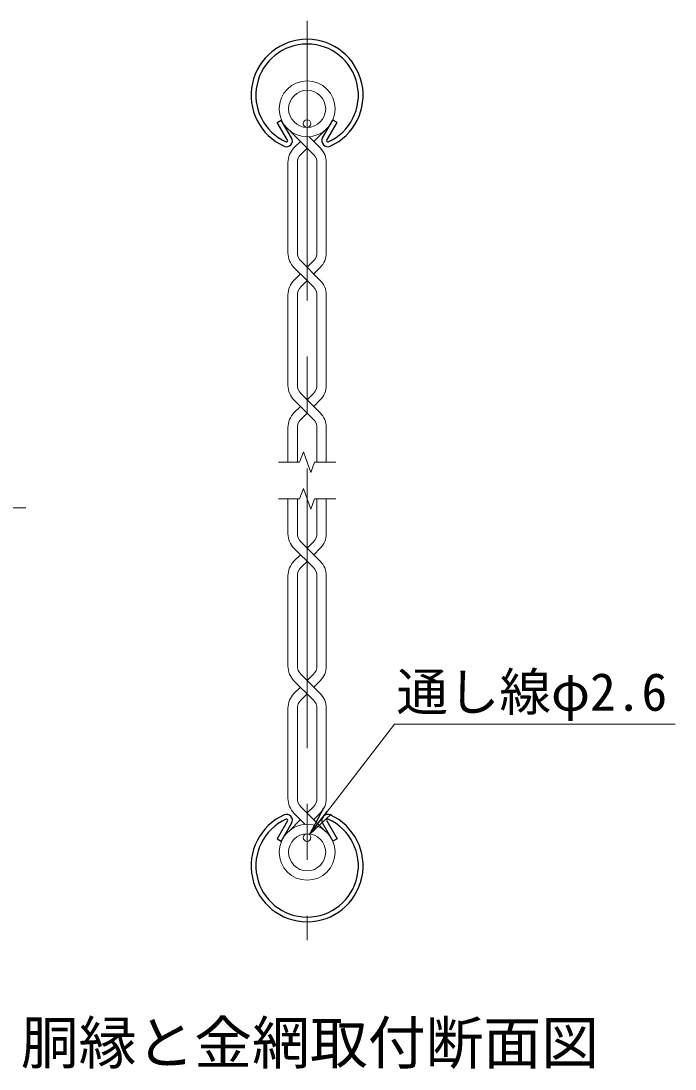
# Model space of a CAD drawing. Units: millimetres, scale not verified. Extents: x -10499 to 10501, y -7424 to 7426.
# Drawn here: x 25 to 2252, y 839 to 4409 of the extents above; entities that cross this region are included whole.
import ezdxf
from ezdxf.enums import TextEntityAlignment as Align

# ---------------------------------------------------------------- set-up
doc = ezdxf.new("R2010")
doc.units = ezdxf.units.MM
doc.header["$LTSCALE"] = 30
doc.linetypes.add('USER1', pattern=[50.8, 31.75, -6.35, 6.35, -6.35])
for name, color, linetype, lineweight in [('0-1_D-STR1', 1, 'Continuous', 25), ('0-4_D-BMK', 2, 'USER1', 13), ('0-5_D-STR3', 3, 'Continuous', 13), ('0-6_D-STR2', 7, 'Continuous', 13), ('0-7_D-STR-DIM', 7, 'Continuous', 13), ('0-A_D-TTL-TXT', 7, 'Continuous', 13), ('0-B_D-STR-TXT', 7, 'Continuous', 13)]:
    doc.layers.add(name, color=color, linetype=linetype, lineweight=lineweight)
doc.layers.add('0-8_0', color=7, linetype='Continuous')
doc.styles.add('ＭＳ ゴシック', font='')
doc.styles.get('ＭＳ ゴシック').set_extended_font_data('MS Gothic')

# ---------------------------------------------------------------- blocks, each defined once
blk = doc.blocks.new('_Open')
at = {"layer": '0-8_0'}
blk.add_line((-30, 5), (0, 0), dxfattribs=at)
blk.add_lwpolyline([(-30, -5), (0, 0), (-30, 0)], dxfattribs=at)

msp = doc.modelspace()

# ---------------------------------------------------------------- linework, layer by layer
at = {"layer": '0-1_D-STR1'}
for p, q in [((897.54, 4063.56), (911.43, 4071.58)), ((946.52, 4010.8), (911.43, 4071.58)), ((1052.21, 4010.8), (1087.3, 4071.58)), ((1101.19, 4063.56), (1087.3, 4071.58)), ((932.63, 4002.78), (897.54, 4063.56)), ((1066.1, 4002.78), (1101.19, 4063.56)), ((932.63, 1684.59), (897.54, 1623.8)), ((1066.1, 1684.59), (1101.19, 1623.8)), ((946.52, 1676.56), (911.43, 1615.78)), ((1052.21, 1676.56), (1087.3, 1615.78)), ((897.54, 1623.8), (911.43, 1615.78)), ((1101.19, 1623.8), (1087.3, 1615.78))]:
    msp.add_line(p, q, dxfattribs=at)
for centre, radius, start, end in [((999.37, 4156.09), 190.5, 294.32478, 245.67522), ((999.37, 4156.09), 174.46, 294.32478, 245.67522), ((929.16, 4000.77), 20.05, 245.67522, 30), ((929.16, 4000.77), 4.01, 245.67522, 30), ((1069.57, 4000.77), 20.05, 150, 294.32478), ((1069.57, 4000.77), 4.01, 150, 294.32478), ((999.37, 1531.28), 190.5, 114.32478, 65.67522), ((999.37, 1531.28), 174.46, 114.32478, 65.67522), ((929.16, 1686.59), 20.05, 330, 114.32478), ((929.16, 1686.59), 4.01, 330, 114.32478), ((1069.57, 1686.59), 20.05, 65.67522, 210), ((1069.57, 1686.59), 4.01, 65.67522, 210)]:
    msp.add_arc(centre, radius, start, end, dxfattribs=at)
at = {"layer": '0-4_D-BMK'}
msp.add_line((999.36, 4409.09), (999.36, 1278.28), dxfattribs=at)
at = {"layer": '0-5_D-STR3'}
for centre in [(999.36, 4059.61), (999.36, 1627.75)]:
    msp.add_circle(centre, 13, dxfattribs=at)
at = {"layer": '0-6_D-STR2'}
for p, q in [((999.36, 3975.93), (940.05, 4035.25)), ((1022.05, 3998.62), (1058.68, 4035.25)), ((954.64, 3976.59), (976.68, 3998.62)), ((1044.08, 3976.59), (1005.92, 4014.75)), ((979.11, 3955.68), (999.36, 3975.93)), ((1019.62, 3955.68), (999.36, 3975.93)), ((934.14, 3927.09), (934.14, 3618.97)), ((1064.59, 3927.09), (1064.59, 3618.97)), ((966.22, 3924.57), (966.22, 3621.49)), ((1032.5, 3924.57), (1032.5, 3621.49)), ((1044.08, 3525.4), (979.11, 3590.38)), ((1019.62, 3590.38), (999.36, 3570.12)), ((999.36, 3524.75), (954.64, 3569.47)), ((976.68, 3547.44), (954.64, 3525.4)), ((954.64, 3525.4), (976.68, 3547.44)), ((1044.08, 3569.47), (1022.05, 3547.44)), ((979.11, 3504.5), (999.36, 3524.75)), ((1019.62, 3504.5), (999.36, 3524.75)), ((934.14, 3475.9), (934.14, 3167.78)), ((966.22, 3473.38), (966.22, 3170.31)), ((1032.5, 3473.38), (1032.5, 3170.31)), ((1064.59, 3475.9), (1064.59, 3167.78)), ((999.36, 3073.57), (954.64, 3118.29)), ((1044.08, 3074.22), (979.11, 3139.19)), ((1019.62, 3139.19), (999.36, 3118.94)), ((1044.08, 3118.29), (1022.05, 3096.25)), ((976.68, 3096.25), (954.64, 3074.22)), ((954.64, 3074.22), (976.68, 3096.25)), ((979.11, 3053.31), (999.36, 3073.57)), ((1019.62, 3053.31), (999.36, 3073.57)), ((934.14, 3024.72), (934.14, 2906.18)), ((966.22, 3022.2), (966.22, 2906.18)), ((1032.5, 3022.2), (1032.5, 2906.18)), ((1064.59, 3024.72), (1064.59, 2906.18)), ((934.14, 2662.64), (934.14, 2781.18)), ((966.22, 2665.16), (966.22, 2781.18)), ((1032.5, 2665.16), (1032.5, 2781.18)), ((1064.59, 2662.64), (1064.59, 2781.18)), ((1019.62, 2548.17), (954.64, 2613.15)), ((1044.08, 2569.08), (979.11, 2634.05)), ((1019.62, 2634.05), (999.36, 2613.8)), ((1044.08, 2613.15), (1022.05, 2591.11)), ((976.68, 2591.11), (954.64, 2569.08)), ((999.36, 2568.42), (979.11, 2548.17)), ((934.14, 2211.46), (934.14, 2519.58)), ((966.22, 2213.98), (966.22, 2517.06)), ((1032.5, 2213.98), (1032.5, 2517.06)), ((1064.59, 2211.46), (1064.59, 2519.58)), ((1044.08, 2117.89), (979.11, 2182.87)), ((1019.62, 2182.87), (999.36, 2162.61)), ((1019.62, 2096.99), (954.64, 2161.96)), ((1044.08, 2161.96), (1022.05, 2139.93)), ((976.68, 2139.93), (954.64, 2117.89)), ((999.36, 2117.24), (979.11, 2096.99)), ((934.14, 1760.27), (934.14, 2068.39)), ((966.22, 1762.8), (966.22, 2065.87)), ((1032.5, 1762.8), (1032.5, 2065.87)), ((1064.59, 1760.27), (1064.59, 2068.39)), ((979.11, 1731.68), (1058.68, 1652.11)), ((1019.62, 1731.68), (999.36, 1711.43)), ((976.68, 1688.74), (940.05, 1652.11)), ((954.64, 1710.78), (992.81, 1672.61)), ((1044.08, 1710.78), (1022.05, 1688.74))]:
    msp.add_line(p, q, dxfattribs=at)
for centre, radius in [((999.36, 4109.78), 95.25), ((999.36, 4109.78), 63.17), ((999.36, 1577.59), 95.25), ((999.36, 1577.59), 63.17)]:
    msp.add_circle(centre, radius, dxfattribs=at)
for centre, radius, start, end in [((1004.14, 3927.09), 70, 135, 180), ((994.59, 3927.09), 70, 0, 45), ((1004.14, 3927.09), 38, 131.19984, 183.80396), ((994.59, 3927.09), 38, 356.19604, 48.80016), ((1004.14, 3618.97), 70, 180, 225), ((1004.14, 3618.97), 38, 176.19604, 228.80016), ((994.59, 3618.97), 38, 311.19984, 3.80396), ((994.59, 3618.97), 70, 315, 0), ((1004.14, 3475.9), 70, 135, 180), ((1004.14, 3475.9), 38, 131.19984, 183.80396), ((994.59, 3475.9), 38, 356.19604, 48.80016), ((994.59, 3475.9), 70, 0, 45), ((1004.14, 3167.78), 70, 180, 225), ((1004.14, 3167.78), 38, 176.19604, 228.80016), ((994.59, 3167.78), 38, 311.19984, 3.80396), ((994.59, 3167.78), 70, 315, 0), ((1004.14, 3024.72), 70, 135, 180), ((994.59, 3024.72), 70, 0, 45), ((1004.14, 3024.72), 38, 131.19984, 183.80396), ((994.59, 3024.72), 38, 356.19604, 48.80016), ((1004.14, 2662.64), 70, 180, 225), ((1004.14, 2662.64), 38, 176.19604, 228.80016), ((994.59, 2662.64), 38, 311.19984, 3.80396), ((994.59, 2662.64), 70, 315, 0), ((1004.14, 2519.58), 70, 135, 180), ((1004.14, 2519.58), 38, 131.19984, 183.80396), ((994.59, 2519.58), 38, 356.19604, 48.80016), ((994.59, 2519.58), 70, 0, 45), ((1004.14, 2211.46), 38, 176.19604, 228.80016), ((994.59, 2211.46), 38, 311.19984, 3.80396), ((1004.14, 2211.46), 70, 180, 225), ((994.59, 2211.46), 70, 315, 0), ((1004.14, 2068.39), 70, 135, 180), ((994.59, 2068.39), 70, 0, 45), ((1004.14, 2068.39), 38, 131.19984, 183.80396), ((994.59, 2068.39), 38, 356.19604, 48.80016), ((1004.14, 1760.27), 70, 180, 225), ((1004.14, 1760.27), 38, 176.19604, 228.80016), ((994.59, 1760.27), 38, 311.19984, 3.80396), ((994.59, 1760.27), 70, 315, 0)]:
    msp.add_arc(centre, radius, start, end, dxfattribs=at)
at = {"layer": '0-7_D-STR-DIM'}
for p, q in [((986.54, 2941.42), (973.71, 2906.18)), ((1012.19, 2870.94), (986.54, 2941.42)), ((901.53, 2906.18), (973.71, 2906.18)), ((1025.01, 2906.18), (1012.19, 2870.94)), ((1025.01, 2906.18), (1097.2, 2906.18)), ((986.54, 2816.42), (973.71, 2781.18)), ((1012.19, 2745.95), (986.54, 2816.42)), ((901.53, 2781.18), (973.71, 2781.18)), ((1025.01, 2781.18), (1012.19, 2745.95)), ((1025.01, 2781.18), (1097.2, 2781.18))]:
    msp.add_line(p, q, dxfattribs=at)
at = {"layer": '0-B_D-STR-TXT'}
for points in [[(42.08, 2750.57), (-2024.48, 2750.57), (-2024.48, 4203.57)], [(2251.56, 2013.33), (1296.73, 2013.33), (1008.52, 1639.63)]]:
    msp.add_lwpolyline(points, dxfattribs=at)

# ---------------------------------------------------------------- block references
at = {"layer": '0-B_D-STR-TXT', "xscale": 3.333333, "yscale": 3.333333, "rotation": 232.35992}
msp.add_blockref('_Open', (1007.3, 1638.05), dxfattribs=at)

# ---------------------------------------------------------------- texts
at = {"layer": '0-A_D-TTL-TXT', "style": 'ＭＳ ゴシック'}
msp.add_text('胴縁と金網取付断面図', height=144.3, dxfattribs=at).set_placement((24.75, 813.44), align=Align.BOTTOM_LEFT)
at = {"layer": '0-B_D-STR-TXT', "style": 'ＭＳ ゴシック'}
msp.add_text('通し線φ2.6', height=128.6, dxfattribs=at).set_placement((1303.21, 2021.1), align=Align.BOTTOM_LEFT)

doc.saveas('drawing.dxf')
